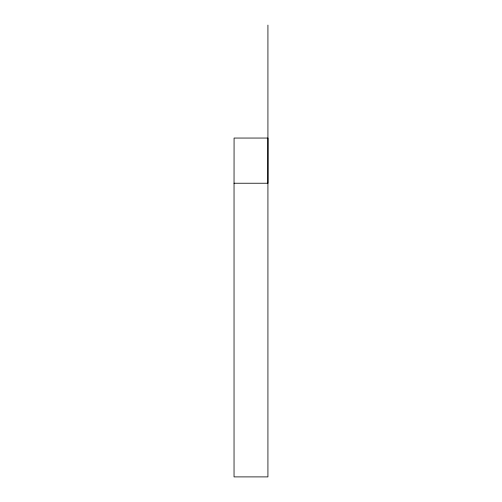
<?xml version="1.0" encoding="UTF-8"?>
<svg xmlns="http://www.w3.org/2000/svg" width="502" height="502" viewBox="0 0 502 502"><rect width="100%" height="100%" fill="white"/><g stroke="black" fill="none" stroke-linecap="round" stroke-linejoin="round"><path stroke-width="0.75" d="M234.039 183.23L234.076 138.05L267.961 138.05L267.924 183.23L234.039 183.23L234.039 476.9L267.924 476.9L267.924 25.1"/></g></svg>
